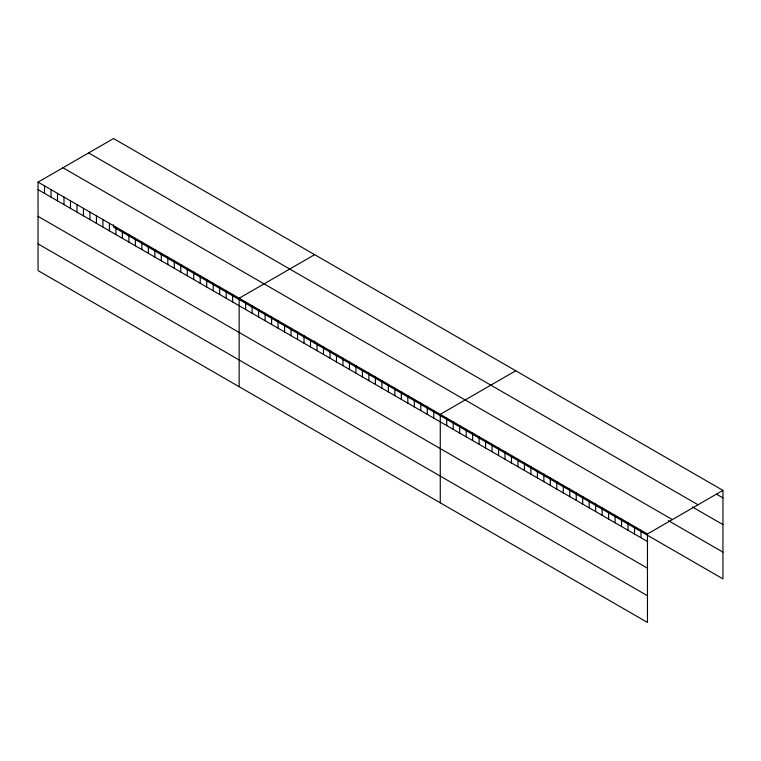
<?xml version="1.0" encoding="UTF-8"?>
<svg xmlns="http://www.w3.org/2000/svg" width="761" height="761" viewBox="0 0 761 761"><rect width="100%" height="100%" fill="white"/><g stroke="black" fill="none" stroke-linecap="round" stroke-linejoin="round"><path stroke-width="1.14" d="M38.05 182.136L647.468 533.975L647.468 622.45L38.05 270.612L38.05 182.136L113.532 138.55L722.95 490.388L722.95 578.864L113.532 227.025L113.532 224.799M314.645 254.659L239.154 298.236L239.154 386.712M515.749 370.769L440.267 414.345L440.267 502.821M647.468 533.975L722.95 490.388M716.472 494.155L722.95 497.894M88.628 152.932L698.037 504.771M692.424 506.997L722.95 524.614M62.963 167.753L672.372 519.592M668.377 520.638L722.95 552.144M38.05 189.632L647.468 541.48M38.05 216.352L647.468 568.201M38.05 243.891L647.468 595.73M640.99 530.236L640.99 537.742M634.512 526.498L634.512 534.003M628.044 522.759L628.044 530.265M621.566 519.021L621.566 526.526M615.088 515.283L615.088 522.788M608.61 511.544L608.61 519.05M602.141 507.806L602.141 515.311M595.663 504.067L595.663 511.573M589.185 500.329L589.185 507.834M582.717 496.591L582.717 504.096M576.239 492.852L576.239 500.358M569.761 489.114L569.761 496.619M563.292 485.375L563.292 492.881M556.814 481.637L556.814 489.142M550.336 477.898L550.336 485.404M543.868 474.16L543.868 481.665M537.39 470.422L537.39 477.927M530.912 466.683L530.912 474.189M524.443 462.945L524.443 470.45M517.965 459.206L517.965 466.712M511.487 455.468L511.487 462.973M505.019 451.73L505.019 459.235M498.541 447.991L498.541 455.497M492.063 444.253L492.063 451.758M485.585 440.514L485.585 448.02M479.116 436.776L479.116 444.281M472.638 433.038L472.638 440.543M466.16 429.299L466.16 436.804M459.692 425.561L459.692 433.066M453.214 421.822L453.214 429.328M446.736 418.084L446.736 425.589M433.78 410.598L433.78 418.103M427.292 406.859L427.292 414.365M420.804 403.111L420.804 410.617M414.317 399.363L414.317 406.869M407.829 395.615L407.829 403.121M401.342 391.877L401.342 399.382M394.854 388.129L394.854 395.634M388.367 384.381L388.367 391.886M381.879 380.643L381.879 388.139M375.392 376.895L375.392 384.4M368.904 373.147L368.904 380.652M362.417 369.399L362.417 376.904M355.929 365.661L355.929 373.166M349.442 361.913L349.442 369.418M342.954 358.165L342.954 365.67M336.467 354.417L336.467 361.922M329.979 350.678L329.979 358.184M323.492 346.93L323.492 354.436M317.004 343.182L317.004 350.688M314.645 340.909L314.645 343.135M310.517 339.435L310.517 346.94M304.029 335.696L304.029 343.201M297.541 331.948L297.541 339.454M291.054 328.2L291.054 335.706M284.566 324.452L284.566 331.958M278.079 320.714L278.079 328.219M271.591 316.966L271.591 324.471M265.104 313.218L265.104 320.723M258.616 309.48L258.616 316.976M252.129 305.732L252.129 313.237M245.641 301.984L245.641 309.489M232.666 294.497L232.666 302.003M226.179 290.75L226.179 298.255M219.691 287.002L219.691 294.507M213.204 283.254L213.204 290.759M206.716 279.515L206.716 287.021M200.229 275.767L200.229 283.273M193.741 272.019L193.741 279.525M187.254 268.272L187.254 275.777M180.776 264.533L180.776 272.038M174.288 260.785L174.288 268.291M167.8 257.037L167.8 264.543M161.313 253.289L161.313 260.795M154.825 249.551L154.825 257.056M148.338 245.803L148.338 253.308M141.85 242.055L141.85 249.56M135.363 238.317L135.363 245.822M128.875 234.569L128.875 242.074M122.388 230.821L122.388 238.326M115.9 227.073L115.9 234.578M109.413 223.334L109.413 230.84M102.925 219.587L102.925 227.092M96.438 215.839L96.438 223.344M89.95 212.091L89.95 219.596M83.463 208.352L83.463 215.858M76.975 204.604L76.975 212.11M70.488 200.856L70.488 208.362M64 197.109L64 204.614M57.513 193.37L57.513 200.875M51.025 189.622L51.025 197.128M44.538 185.874L44.538 193.38"/></g></svg>
